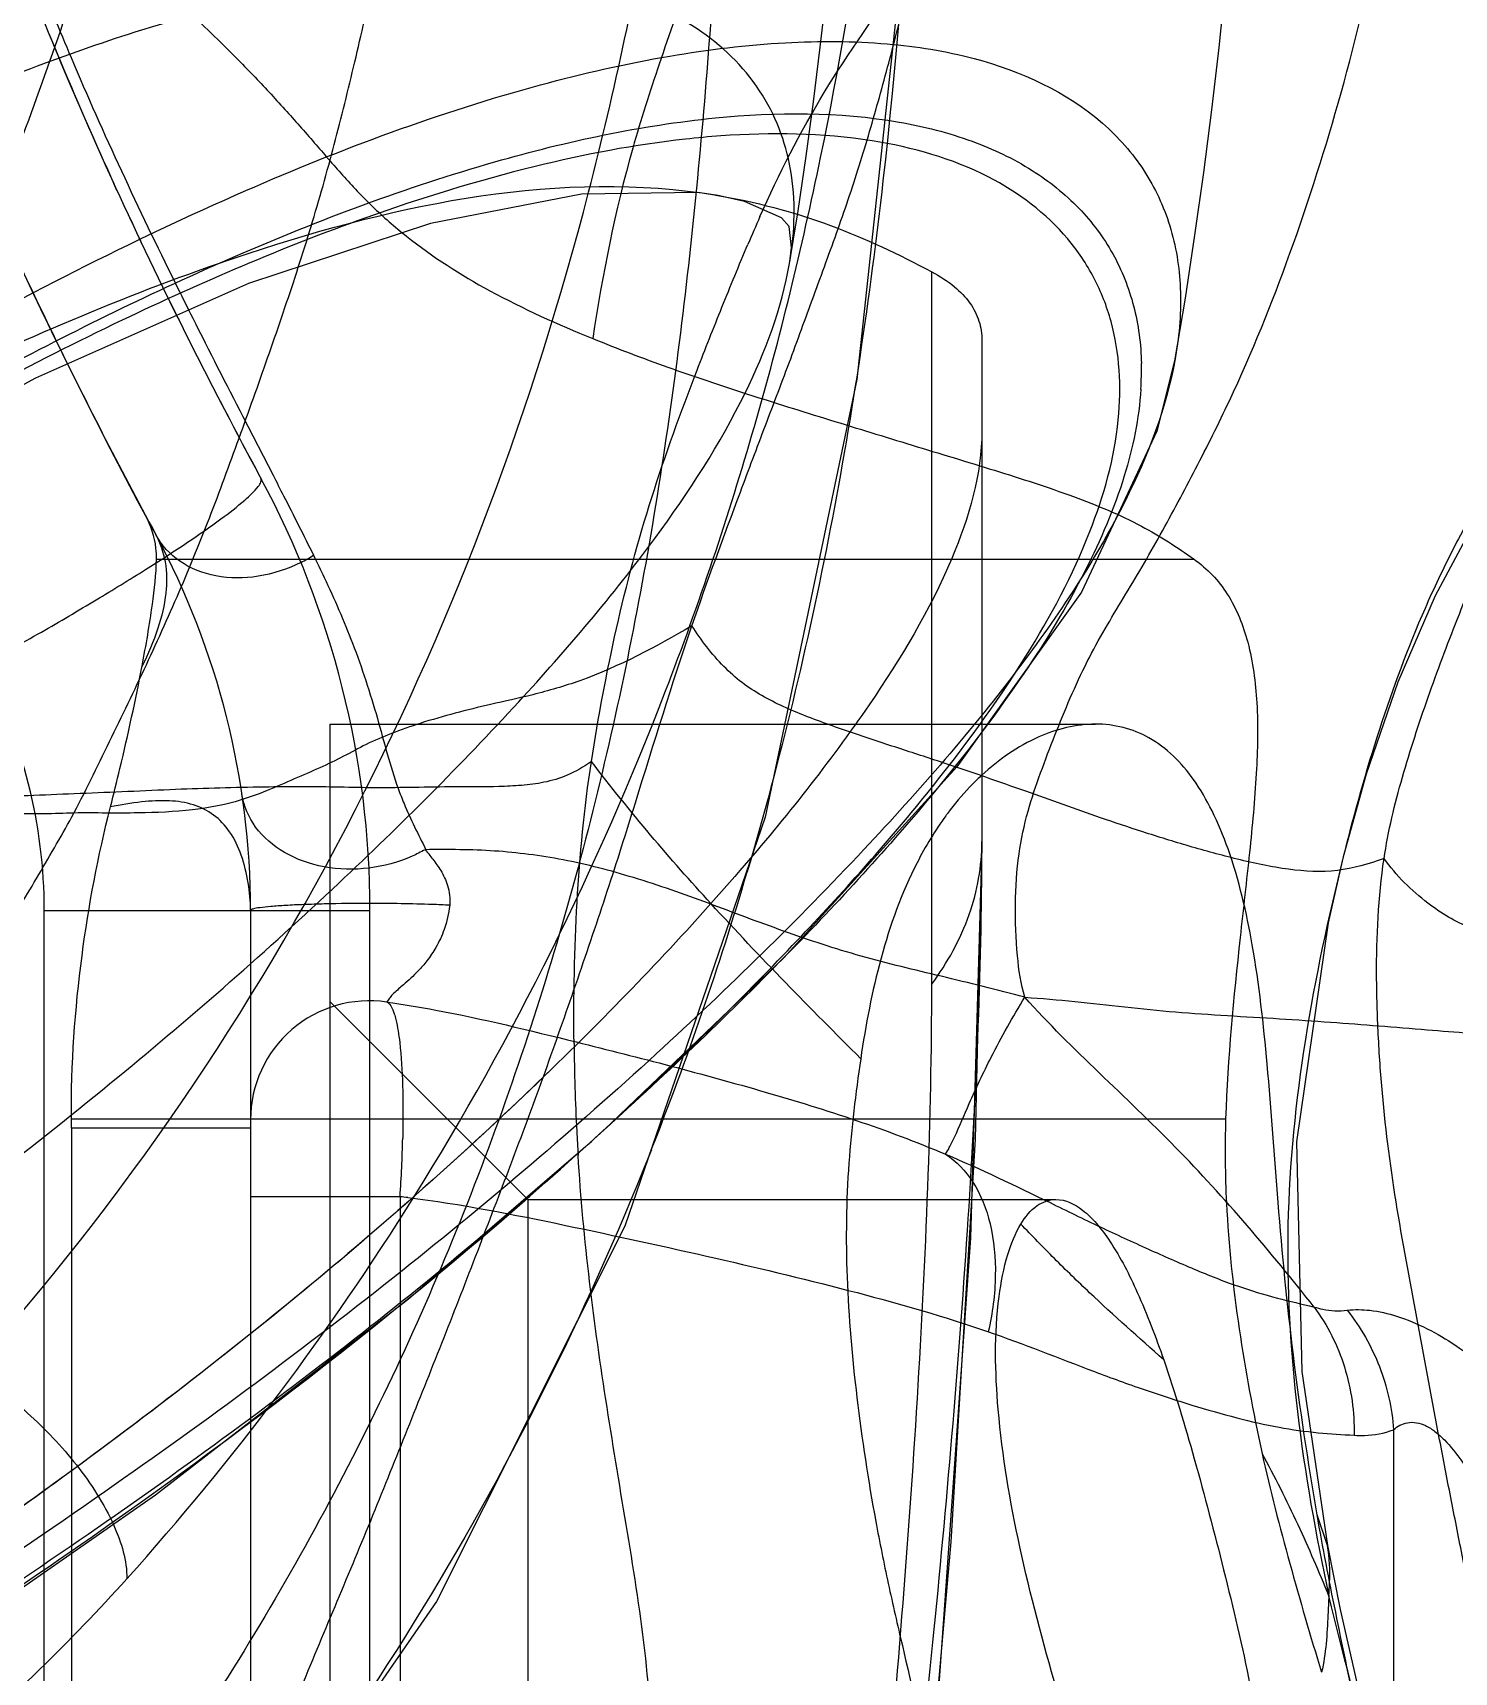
# Model space of a CAD drawing. Header units: millimetres. Extents: x 23075 to 24509, y -21593 to -20579.
# Drawn here: x 23395.696 to 23399.302, y -20962.356 to -20958.196 of the extents above; entities that cross this region are included whole.
import ezdxf

# ---------------------------------------------------------------- set-up
doc = ezdxf.new("R2010")
doc.units = ezdxf.units.MM
doc.header["$LTSCALE"] = 8
doc.layers.add('Cav-cor', color=30, linetype='Continuous')

# ---------------------------------------------------------------- blocks, each defined once
blk = doc.blocks.new('20160901.135302')
at = {"layer": 'Cav-cor', "color": 241}
for p, q in [((3.0746, -50.0226), (3.0665, -50.0048)), ((4.7808, -50.2081), (4.7817, -50.2027)), ((5.1416, -52.0363), (5.1416, -50.2294)), ((3.2575, -50.4032), (3.2501, -50.3885)), ((3.2552, -50.3987), (3.2502, -50.3885)), ((3.2575, -50.4032), (3.2552, -50.3987)), ((5.2687, -50.403), (5.2687, -51.6859)), ((5.7601, -50.4442), (5.7599, -50.4453)), ((3.3939, -50.5964), (3.4706, -50.7453)), ((3.1749, -50.9584), (5.8073, -50.9584)), ((3.6145, -51.3767), (5.5571, -51.3767)), ((3.6145, -51.3767), (3.6145, -55.8992)), ((6.1869, -51.7073), (6.1854, -51.7135)), ((2.8901, -51.8492), (3.7165, -51.8492)), ((2.8901, -58.361), (2.8901, -51.8492)), ((3.4135, -51.8492), (3.4135, -54.6429)), ((3.7165, -70.1787), (3.7165, -51.8492)), ((4.117, -52.5827), (3.6145, -52.0802)), ((4.1198, -52.3071), (4.108, -52.3185)), ((2.9591, -52.3779), (5.8871, -52.3779)), ((2.9594, -52.4021), (2.9591, -52.3779)), ((2.9594, -52.4021), (2.9595, -54.1404)), ((3.4135, -52.402), (2.9595, -52.402)), ((4.3108, -52.4059), (4.2397, -52.4699)), ((4.4302, -52.4567), (4.4261, -52.4669)), ((3.7927, -52.5757), (3.4135, -52.5757)), ((3.7927, -52.5757), (3.7927, -54.6429)), ((4.117, -52.5827), (5.4564, -52.5827)), ((4.117, -52.5827), (4.117, -54.6932)), ((6.313, -53.1669), (6.313, -58.0068)), ((6.1451, -53.4605), (6.1191, -53.3827)), ((6.1451, -53.4608), (6.1451, -53.4605))]:
    blk.add_line(p, q, dxfattribs=at)
for points in [[(5.1191, -48.2246), (5.0775, -49.3326), (4.9518, -50.5026), (4.719, -51.6126), (4.3632, -52.6505), (3.8852, -53.6029), (3.2929, -54.459), (2.5925, -55.2092), (1.776, -55.8611), (0.8306, -56.4308), (-0.2371, -56.9129), (-1.3863, -57.2857), (-2.5704, -57.5315), (-3.6063, -57.6355)], [(7.2555, -49.5092), (7.2127, -49.6311), (7.1653, -49.7451), (7.1212, -49.8415), (7.0846, -49.9189), (7.0441, -50.0024), (7.0007, -50.0886), (6.9409, -50.1996), (6.8587, -50.3378), (6.7575, -50.4938), (6.6447, -50.6624), (6.5277, -50.8475), (6.4188, -51.051), (6.3238, -51.2699), (6.2432, -51.504), (6.1869, -51.7073)], [(4.5937, -50.0345), (4.5482, -50.0283), (4.2531, -50.0325), (3.8702, -50.1064), (3.4083, -50.2591), (2.8677, -50.4994), (2.2563, -50.8309), (1.5834, -51.2521), (0.8608, -51.7565), (0.1011, -52.3339), (-0.683, -52.9725), (-1.478, -53.6598), (-2.172, -54.2921)], [(4.7816, -50.2031), (4.7857, -50.1676), (4.7801, -50.1139), (4.7602, -50.0925), (4.6664, -50.0505), (4.5958, -50.0348)], [(5.76, -50.4451), (5.7126, -50.6336), (5.5216, -51.0422), (5.2055, -51.4854), (4.7666, -51.9699), (4.3107, -52.4061)], [(5.2687, -51.6851), (5.2395, -52.6797), (5.1535, -53.8978), (5.0243, -55.2033), (4.8556, -56.5808), (4.6453, -58.0242), (4.359, -59.6897)], [(5.2687, -51.6863), (5.2514, -52.4293), (5.1897, -53.4513), (5.0932, -54.5474), (4.9656, -55.7133), (4.8043, -56.9559), (4.6045, -58.2797)], [(6.1854, -51.7135), (6.1467, -51.8809), (6.067, -52.4362), (6.0802, -53.0192), (6.1451, -53.4605)], [(4.2388, -52.4707), (3.8141, -52.8357), (3.172, -53.3325), (2.4913, -53.8067), (1.7946, -54.2585), (1.4295, -54.4909)], [(6.1451, -53.4608), (6.1774, -53.6232), (6.2402, -53.898), (6.3034, -54.1585), (6.361, -54.4053), (6.3795, -54.4912)]]:
    blk.add_lwpolyline(points, dxfattribs=at)
for centre, radius, start, end in [((-6.62, -48.3114), 12.5625, 350.17505, 79.74816), ((-6.62, -48.3114), 11.5575, 350.53111, 75.5091), ((12.6157, -45.6454), 10.4973, 202.2655, 204.53754), ((12.8965, -45.5228), 11.1062, 201.91359, 205.91855), ((4.7704, -52.1692), 2.2907, 94.1059, 96.3568), ((13.5714, -45.2103), 11.5473, 204.62798, 205.97079), ((9.0067, -52.0092), 4.71, 155.9427, 156.8772), ((15.1113, -44.4522), 13.2637, 206.0014, 208.3751), ((14.262, -44.8755), 12.3148, 205.96405, 206.59409), ((15.1215, -44.4481), 13.5772, 205.89318, 208.353), ((15.4528, -44.2729), 13.6493, 206.6875, 208.34481), ((4.926, -50.4786), 0.7475, 356.3108, 1.2615), ((1.4065, -51.8492), 2.31, 0, 28.3232), ((16.3358, -43.8051), 14.9512, 208.09836, 208.31175), ((1.4035, -51.8492), 2.01, 0, 28.3114), ((3.3688, -50.6237), 0.3837, 296.6898, 302.2016), ((1.5808, -51.8492), 1.3094, 359.9966, 28.3334), ((5.7004, -51.9744), 0.637, 132.7185, 134.1578), ((5.8165, -52.076), 0.7915, 143.2781, 143.8713), ((-3.2016, -49.4314), 8.2095, 338.37624, 343.56864), ((3.7149, -52.38), 0.3014, 81.6268, 179.9889), ((9.703, -52.1291), 5.4692, 180.6043, 182.9427), ((-2.5413, -45.335), 9.6427, 313.69325, 314.09012), ((-2.959, -44.4747), 10.7585, 311.9989, 313.10089), ((0.5827, -52.3558), 3.2176, 356.0805, 358.7315), ((9.6268, -52.1326), 5.393, 182.9471, 183.5903), ((-2.0615, -48.908), 6.9384, 318.06059, 328.07434), ((3.4589, -55.5384), 2.9814, 83.1855, 83.5715)]:
    blk.add_arc(centre, radius, start, end, dxfattribs=at)
for points, knots in [([(4.7058, -50.0892), (4.7541, -49.9812), (4.8611, -49.7685), (5.0357, -49.5284), (5.1645, -49.3289), (5.2465, -49.1716), (5.3073, -49.0064), (5.3348, -48.863), (5.3391, -48.7474), (5.3304, -48.6305), (5.2991, -48.4844), (5.2455, -48.312), (5.1717, -48.0845), (5.1185, -47.8532), (5.0713, -47.6226), (5.0218, -47.3913), (4.9595, -47.1013), (4.9123, -46.7484), (4.899, -46.3931), (4.9161, -46.0382), (4.9693, -45.6864), (5.0891, -45.2279), (5.2222, -44.8975), (5.3191, -44.6817)], [0, 0, 0, 0, 0.062491, 0.125256, 0.156605, 0.187863, 0.218795, 0.249291, 0.264507, 0.279829, 0.311121, 0.343161, 0.375173, 0.437473, 0.468389, 0.49956, 0.562426, 0.625028, 0.687419, 0.74998, 0.812514, 0.874994, 1, 1, 1, 1]), ([(2.5893, -50.5214), (2.6663, -50.3205), (2.7868, -50.0212), (2.934, -49.6169), (3.0321, -49.3095), (3.1038, -48.9948), (3.1404, -48.6739), (3.1428, -48.351), (3.1269, -48.0287), (3.1136, -47.7061), (3.105, -47.3835), (3.1055, -47.0608), (3.121, -46.7384), (3.1473, -46.4167), (3.168, -46.1482), (3.1653, -45.9331), (3.1459, -45.719), (3.1159, -45.5602), (3.0912, -45.4555)], [0, 0, 0, 0, 0.125022, 0.187557, 0.250053, 0.312441, 0.374876, 0.437343, 0.499906, 0.562438, 0.624976, 0.687499, 0.749951, 0.812542, 0.875149, 0.906316, 0.937471, 1, 1, 1, 1]), ([(3.7828, -46.1349), (3.8158, -46.3486), (3.8795, -46.658), (4.0013, -47.0489), (4.1036, -47.314), (4.2141, -47.5632), (4.3227, -47.8047), (4.4249, -48.0505), (4.5278, -48.3096), (4.6086, -48.54), (4.6483, -48.7389), (4.6576, -48.8929), (4.643, -49.0464), (4.6035, -49.2411), (4.5343, -49.4587), (4.4512, -49.6958), (4.3527, -50.0004), (4.3062, -50.2358), (4.2815, -50.3985)], [0, 0, 0, 0, 0.145375, 0.211793, 0.275173, 0.336295, 0.395092, 0.453236, 0.515291, 0.582655, 0.616987, 0.65139, 0.685971, 0.720349, 0.784849, 0.839249, 0.889384, 1, 1, 1, 1]), ([(6.1603, -46.7486), (6.1937, -46.966), (6.277, -47.2882), (6.4434, -47.6964), (6.5821, -47.9977), (6.7173, -48.3019), (6.8694, -48.719), (6.972, -49.1521), (7.0053, -49.5898), (6.9827, -49.8601), (6.9307, -50.0677), (6.8724, -50.2175), (6.7991, -50.3624), (6.7163, -50.5044), (6.6291, -50.6455), (6.5426, -50.7876), (6.462, -50.9327), (6.3681, -51.1318), (6.2725, -51.3894), (6.2136, -51.6009), (6.1869, -51.7073)], [0, 0, 0, 0, 0.125194, 0.187903, 0.250831, 0.313973, 0.377317, 0.503434, 0.565681, 0.626624, 0.656827, 0.687167, 0.717937, 0.749175, 0.780726, 0.812357, 0.843853, 0.875158, 0.937543, 1, 1, 1, 1]), ([(4.2711, -50.027), (4.3379, -49.7697), (4.4472, -49.2496), (4.5497, -48.4605), (4.6076, -47.6685), (4.6254, -47.1397), (4.6289, -46.8753)], [0, 0, 0, 0, 0.250843, 0.500811, 0.750459, 1, 1, 1, 1]), ([(3.8274, -52.5771), (4.0808, -52.1715), (4.3994, -51.526), (4.7007, -50.626), (4.9226, -49.7155), (5.0773, -48.5572), (5.113, -47.6259), (5.1192, -47.1608)], [0, 0, 0, 0, 0.254463, 0.379929, 0.50457, 0.752518, 1, 1, 1, 1]), ([(5.1192, -48.2224), (5.1112, -48.8153), (5.0711, -49.707), (4.8967, -50.885), (4.7574, -51.4665), (4.6727, -51.7536)], [0, 0, 0, 0, 0.498341, 0.74844, 1, 1, 1, 1]), ([(2.9656, -51.6022), (2.9987, -51.5382), (3.0622, -51.4089), (3.1557, -51.2141), (3.2445, -51.017), (3.3247, -50.8164), (3.3983, -50.6132), (3.4706, -50.4096), (3.54, -50.205), (3.6023, -49.998), (3.6566, -49.7889), (3.7222, -49.5084), (3.7949, -49.1556), (3.858, -48.7278), (3.8818, -48.4406), (3.89, -48.2968)], [0, 0, 0, 0, 0.062473, 0.125009, 0.187511, 0.250003, 0.31252, 0.375028, 0.437526, 0.500033, 0.562523, 0.625033, 0.750022, 0.875028, 1, 1, 1, 1]), ([(4.5331, -51.1274), (4.5722, -51.0136), (4.6347, -50.8441), (4.7196, -50.6187), (4.7841, -50.4498), (4.8458, -50.2798), (4.9083, -50.1102), (4.966, -49.9389), (5.0149, -49.7649), (5.0621, -49.5904), (5.0994, -49.4135), (5.1247, -49.2344), (5.1402, -49.0544), (5.1524, -48.874), (5.1548, -48.6932), (5.1493, -48.5126), (5.1424, -48.3922), (5.1377, -48.3321)], [0, 0, 0, 0, 0.124886, 0.187394, 0.24992, 0.312462, 0.374994, 0.437461, 0.499958, 0.562524, 0.624985, 0.687432, 0.749976, 0.812501, 0.874966, 0.937467, 1, 1, 1, 1]), ([(4.6265, -48.4989), (4.623, -48.7603), (4.6056, -49.2835), (4.5464, -50.0672), (4.4465, -50.849), (4.287, -51.6249), (4.0551, -52.3892), (3.7409, -53.1335), (3.34, -53.8493), (2.8473, -54.5253), (2.2579, -55.1458), (1.5749, -55.6935), (0.8172, -56.1677), (0.0014, -56.5695), (-0.8597, -56.8999), (-2.0579, -57.2441), (-2.9932, -57.3823), (-3.62, -57.4144)], [0, 0, 0, 0, 0.057408, 0.114885, 0.172476, 0.230318, 0.288592, 0.347524, 0.407346, 0.468316, 0.530695, 0.594644, 0.659999, 0.726527, 0.793992, 0.862204, 1, 1, 1, 1]), ([(6.2888, -51.718), (6.2992, -51.6482), (6.3331, -51.5102), (6.3992, -51.3085), (6.4738, -51.1091), (6.5562, -50.9129), (6.65, -50.7218), (6.7516, -50.5349), (6.8604, -50.352), (6.9757, -50.173), (7.0952, -49.9967), (7.21, -49.8173), (7.317, -49.6334), (7.413, -49.4433), (7.4878, -49.2438), (7.5347, -49.0356), (7.5563, -48.8239), (7.5568, -48.6817), (7.5516, -48.6112)], [0, 0, 0, 0, 0.062199, 0.124831, 0.187209, 0.249828, 0.312313, 0.374838, 0.43738, 0.499897, 0.562516, 0.625118, 0.687621, 0.750078, 0.81268, 0.875012, 0.93762, 1, 1, 1, 1]), ([(5.3776, -52.0698), (5.3672, -52.0358), (5.3563, -51.9564), (5.3516, -51.8345), (5.3594, -51.711), (5.3831, -51.5996), (5.4171, -51.5001), (5.4659, -51.373), (5.5176, -51.2495), (5.5802, -51.1355), (5.6282, -51.0563), (5.6758, -50.9773), (5.7372, -50.8685), (5.812, -50.7285), (5.9296, -50.4939), (6.058, -50.1769), (6.1864, -49.7698), (6.293, -49.3316), (6.3219, -49.0238), (6.326, -48.8655)], [0, 0, 0, 0, 0.031448, 0.070249, 0.107912, 0.140459, 0.170569, 0.200783, 0.26081, 0.288711, 0.315665, 0.342653, 0.370187, 0.426127, 0.482903, 0.602107, 0.727938, 0.860002, 1, 1, 1, 1]), ([(2.4261, -49.2237), (2.5603, -49.2377), (2.7537, -49.2751), (2.9814, -49.3743), (3.1564, -49.4815), (3.2975, -49.6052), (3.4188, -49.7284), (3.4996, -49.8153), (3.5747, -49.9006), (3.6465, -49.9848), (3.7229, -50.0659), (3.8428, -50.1707), (4.0279, -50.2886), (4.1926, -50.3623), (4.2815, -50.3985)], [0, 0, 0, 0, 0.179934, 0.259368, 0.330278, 0.45301, 0.508396, 0.561046, 0.61132, 0.659944, 0.708752, 0.759735, 0.872073, 1, 1, 1, 1]), ([(3.1468, -50.847), (2.9353, -50.4508), (2.6816, -49.9179), (2.475, -49.363), (2.4261, -49.2237)], [0, 0, 0, 0, 0.750969, 1, 1, 1, 1]), ([(4.7816, -50.203), (4.7944, -50.1262), (4.7993, -49.9734), (4.7171, -49.7581), (4.544, -49.5927), (4.2913, -49.4911), (3.9658, -49.4573), (3.5695, -49.4968), (3.1066, -49.6152), (2.5834, -49.8154), (2.0081, -50.0967), (1.1496, -50.5939), (0.024, -51.3785), (-1.3365, -52.4709), (-2.2379, -53.2725), (-2.686, -53.691)], [0, 0, 0, 0, 0.025208, 0.048342, 0.0724, 0.10045, 0.134908, 0.177357, 0.228661, 0.28908, 0.358323, 0.435635, 0.609899, 0.801612, 1, 1, 1, 1]), ([(2.8461, -49.4853), (2.8516, -49.4993), (2.9562, -49.7644), (3.0717, -50.0237), (3.1901, -50.2669)], [0, 0, 0, 0, 0.052697, 1, 1, 1, 1]), ([(2.8722, -49.4749), (2.8999, -49.5456), (3.0079, -49.8101), (3.1292, -50.069), (3.2221, -50.2571)], [0, 0, 0, 0, 0.26564, 1, 1, 1, 1]), ([(1.6216, -51.0268), (1.9243, -50.8246), (2.5027, -50.4622), (3.3458, -50.0289), (3.9989, -49.7847), (4.4629, -49.6787), (4.7577, -49.6428), (5.0178, -49.6439), (5.2967, -49.6876), (5.5335, -49.795), (5.6852, -49.967), (5.7528, -50.1122), (5.779, -50.2749), (5.77, -50.387), (5.7601, -50.4441)], [0, 0, 0, 0, 0.219936, 0.411911, 0.571895, 0.639502, 0.699025, 0.750937, 0.795973, 0.869477, 0.901527, 0.932713, 0.964986, 1, 1, 1, 1]), ([(4.5926, -49.8388), (4.7474, -49.8236), (4.9704, -49.8222), (5.239, -49.8899), (5.3947, -49.9637), (5.5173, -50.0614), (5.6059, -50.1799), (5.6598, -50.3159), (5.6722, -50.4128), (5.6733, -50.4621)], [0, 0, 0, 0, 0.330045, 0.465334, 0.584869, 0.693021, 0.794771, 0.895355, 1, 1, 1, 1]), ([(3.3749, -50.1896), (3.5891, -50.0968), (3.9866, -49.9475), (4.4034, -49.8574), (4.5926, -49.8388)], [0, 0, 0, 0, 0.5512, 1, 1, 1, 1]), ([(4.5168, -49.8926), (4.3883, -49.9068), (4.1128, -49.9593), (3.8453, -50.0423), (3.7038, -50.0929)], [0, 0, 0, 0, 0.462362, 1, 1, 1, 1]), ([(5.1288, -51.5536), (5.219, -51.442), (5.375, -51.2306), (5.5457, -50.9122), (5.6281, -50.6208), (5.6164, -50.3949), (5.5566, -50.2423), (5.4643, -50.1046), (5.2762, -49.9646), (4.9672, -49.8781), (4.7342, -49.8752), (4.6064, -49.8844)], [0, 0, 0, 0, 0.171194, 0.312564, 0.428916, 0.528427, 0.575561, 0.62293, 0.724649, 0.847068, 1, 1, 1, 1]), ([(-2.3597, -53.738), (-2.0276, -53.4627), (-1.3462, -52.942), (-0.3073, -52.2177), (0.7139, -51.5565), (1.6829, -50.9794), (2.5709, -50.5128), (3.502, -50.1165), (4.2021, -49.9694), (4.5958, -50.0348)], [0, 0, 0, 0, 0.161845, 0.321443, 0.475076, 0.618048, 0.744706, 0.850278, 1, 1, 1, 1]), ([(2.7044, -53.0166), (3.0891, -52.589), (3.7342, -51.639), (4.1308, -50.5671), (4.2711, -50.027)], [0, 0, 0, 0, 0.507587, 1, 1, 1, 1]), ([(4.5937, -50.0345), (4.6927, -50.0508), (4.8821, -50.1012), (5.0586, -50.1848), (5.1416, -50.2294)], [0, 0, 0, 0, 0.515334, 1, 1, 1, 1]), ([(3.7038, -50.0929), (3.494, -50.1679), (3.0538, -50.3567), (2.3819, -50.7168), (1.6641, -51.1656), (0.9134, -51.6905), (0.1421, -52.2778), (-0.9062, -53.1317), (-1.6753, -53.8132), (-2.1797, -54.2838)], [0, 0, 0, 0, 0.092031, 0.197463, 0.314663, 0.441526, 0.575753, 0.715046, 1, 1, 1, 1]), ([(4.2781, -51.4719), (4.2958, -51.3587), (4.3374, -51.133), (4.4263, -50.8006), (4.5247, -50.5313), (4.6092, -50.3185), (4.6525, -50.2124), (4.6751, -50.1596)], [0, 0, 0, 0, 0.249821, 0.50033, 0.749836, 0.874804, 1, 1, 1, 1]), ([(-2.1907, -54.2717), (-1.7198, -53.8326), (-0.7729, -52.991), (0.4422, -52.0129), (1.4065, -51.3167), (2.0905, -50.8671), (2.7398, -50.4895), (3.1682, -50.2791), (3.3749, -50.1896)], [0, 0, 0, 0, 0.278777, 0.548285, 0.674943, 0.793632, 0.902511, 1, 1, 1, 1]), ([(0.8565, -53.8137), (1.1304, -53.6388), (1.6599, -53.3057), (2.4056, -52.7985), (3.0613, -52.2965), (3.6188, -51.8079), (4.0751, -51.3521), (4.4271, -50.9397), (4.6675, -50.5694), (4.7611, -50.3218), (4.7807, -50.2083)], [0, 0, 0, 0, 0.179889, 0.346256, 0.499041, 0.63673, 0.756327, 0.855831, 0.936246, 1, 1, 1, 1]), ([(5.1416, -50.2294), (5.1618, -50.2402), (5.1975, -50.2627), (5.2394, -50.3052), (5.2638, -50.3528), (5.2687, -50.3866), (5.2687, -50.403)], [0, 0, 0, 0, 0.302601, 0.556092, 0.781921, 1, 1, 1, 1]), ([(3.2221, -50.2571), (3.2369, -50.287), (3.2934, -50.4004), (3.3512, -50.5133), (3.3939, -50.5964)], [0, 0, 0, 0, 0.263074, 1, 1, 1, 1]), ([(4.2815, -50.3985), (4.3446, -50.4241), (4.4747, -50.4736), (4.6756, -50.5406), (4.8825, -50.6047), (5.0913, -50.669), (5.2985, -50.7314), (5.4946, -50.7943), (5.6672, -50.8652), (5.7643, -50.928), (5.8073, -50.9584)], [0, 0, 0, 0, 0.125359, 0.256037, 0.389749, 0.523988, 0.658089, 0.787996, 0.903153, 1, 1, 1, 1]), ([(5.76, -50.4451), (5.7378, -50.5725), (5.6618, -50.7689), (5.5146, -51.0228), (5.3019, -51.3251), (4.9477, -51.7313), (4.4222, -52.2441), (3.7803, -52.7908), (3.0257, -53.3484), (2.1677, -53.9103), (1.5622, -54.2851), (1.2503, -54.4853)], [0, 0, 0, 0, 0.062978, 0.100679, 0.143053, 0.242789, 0.36269, 0.500501, 0.65315, 0.81945, 1, 1, 1, 1]), ([(5.672, -50.5267), (5.6672, -50.6012), (5.634, -50.7609), (5.5302, -51.0033), (5.3706, -51.2649), (5.2376, -51.4393), (5.1631, -51.5304)], [0, 0, 0, 0, 0.196267, 0.424219, 0.69056, 1, 1, 1, 1]), ([(5.2687, -50.6317), (5.2687, -50.7428), (5.194, -50.9933), (4.9711, -51.3625), (4.636, -51.7836), (4.1874, -52.254), (3.6242, -52.7641), (2.9477, -53.2906), (2.173, -53.8238), (1.6243, -54.1776), (1.3441, -54.3678)], [0, 0, 0, 0, 0.060281, 0.137404, 0.23384, 0.351468, 0.489875, 0.645758, 0.816259, 1, 1, 1, 1]), ([(2.7333, -51.2277), (2.7833, -51.1999), (2.8801, -51.1452), (3.0182, -51.0642), (3.1419, -50.9884), (3.2475, -50.9202), (3.3319, -50.8618), (3.3922, -50.8153), (3.4266, -50.7832), (3.4401, -50.764), (3.4412, -50.7558), (3.4399, -50.7533)], [0, 0, 0, 0, 0.200092, 0.388562, 0.559332, 0.707289, 0.82787, 0.91755, 0.974168, 0.990274, 1, 1, 1, 1]), ([(3.4706, -50.7453), (3.4795, -50.7627), (3.5141, -50.8302), (3.5483, -50.8979), (3.5733, -50.9483)], [0, 0, 0, 0, 0.257641, 1, 1, 1, 1]), ([(3.1749, -50.9584), (3.1751, -50.9491), (3.1734, -50.9105), (3.1606, -50.8727), (3.1468, -50.847)], [0, 0, 0, 0, 0.242827, 1, 1, 1, 1]), ([(3.1731, -50.896), (3.1847, -50.9175), (3.2012, -50.9667), (3.2015, -51.0488), (3.1797, -51.1389), (3.1537, -51.1994), (3.138, -51.2311)], [0, 0, 0, 0, 0.209833, 0.436365, 0.696543, 1, 1, 1, 1]), ([(3.5412, -50.9665), (3.5073, -50.9835), (3.436, -51.0071), (3.3275, -51.0075), (3.2324, -50.9713), (3.1875, -50.9228), (3.1731, -50.896)], [0, 0, 0, 0, 0.27707, 0.538622, 0.77776, 1, 1, 1, 1]), ([(3.5733, -50.9483), (3.5824, -50.967), (3.6178, -51.0403), (3.6505, -51.115), (3.6722, -51.1717)], [0, 0, 0, 0, 0.255097, 1, 1, 1, 1]), ([(3.1385, -51.2288), (3.1484, -51.177), (3.1638, -51.0873), (3.1741, -50.9967), (3.1749, -50.9584)], [0, 0, 0, 0, 0.579627, 1, 1, 1, 1]), ([(5.8073, -50.9584), (5.8404, -50.9819), (5.9002, -51.0458), (5.9508, -51.1751), (5.9707, -51.3305), (5.9665, -51.5092), (5.9478, -51.7075), (5.9139, -51.9987), (5.8922, -52.2241), (5.8871, -52.3779)], [0, 0, 0, 0, 0.08296, 0.173436, 0.278992, 0.401212, 0.537962, 0.685736, 1, 1, 1, 1]), ([(4.5331, -51.1274), (4.4419, -51.1804), (4.3113, -51.2511), (4.1344, -51.3023), (3.9978, -51.3314), (3.8776, -51.3626), (3.773, -51.3986), (3.7078, -51.4266), (3.6491, -51.4593), (3.5882, -51.4884), (3.5231, -51.5164), (3.4525, -51.5474), (3.3675, -51.5786), (3.2572, -51.5976), (3.1202, -51.6037), (3.02, -51.6018), (2.9656, -51.6022)], [0, 0, 0, 0, 0.190963, 0.266274, 0.332623, 0.44387, 0.490695, 0.532881, 0.571961, 0.612325, 0.655005, 0.700178, 0.752012, 0.818509, 0.901623, 1, 1, 1, 1]), ([(3.1943, -54.6457), (3.227, -54.5738), (3.2891, -54.4296), (3.3829, -54.2137), (3.4735, -53.9969), (3.5587, -53.7775), (3.6512, -53.561), (3.7408, -53.3433), (3.828, -53.1246), (3.9155, -52.906), (4.0003, -52.6864), (4.0845, -52.4666), (4.1663, -52.2458), (4.2436, -52.0235), (4.3193, -51.8007), (4.4138, -51.5013), (4.482, -51.2759), (4.5331, -51.1274)], [0, 0, 0, 0, 0.062873, 0.125043, 0.187496, 0.250002, 0.312504, 0.375006, 0.437511, 0.500012, 0.562507, 0.625003, 0.687495, 0.749987, 0.812471, 0.874936, 1, 1, 1, 1]), ([(6.2888, -51.718), (6.2503, -51.731), (6.1708, -51.7555), (6.043, -51.7478), (5.9184, -51.7209), (5.7954, -51.6873), (5.6798, -51.6514), (5.5416, -51.6052), (5.3761, -51.5451), (5.2074, -51.4866), (5.0611, -51.4391), (4.942, -51.4), (4.8231, -51.3583), (4.7274, -51.3167), (4.6589, -51.2722), (4.5959, -51.2159), (4.5569, -51.1641), (4.5331, -51.1274)], [0, 0, 0, 0, 0.064039, 0.128875, 0.198364, 0.264698, 0.329257, 0.388679, 0.493779, 0.606083, 0.669367, 0.735678, 0.803194, 0.867586, 0.899, 0.931298, 1, 1, 1, 1]), ([(3.6722, -51.1717), (3.6961, -51.2341), (3.7362, -51.3567), (3.7669, -51.4821), (3.788, -51.5402)], [0, 0, 0, 0, 0.519348, 1, 1, 1, 1]), ([(3.0581, -51.5868), (3.0664, -51.5543), (3.0958, -51.4355), (3.1218, -51.316), (3.1385, -51.2288)], [0, 0, 0, 0, 0.274206, 1, 1, 1, 1]), ([(5.5571, -51.3767), (5.5078, -51.3767), (5.4003, -51.4041), (5.3109, -51.467), (5.2683, -51.5064)], [0, 0, 0, 0, 0.459086, 1, 1, 1, 1]), ([(6.1191, -53.3827), (6.096, -53.2478), (6.0563, -52.9845), (6.0193, -52.6026), (5.9961, -52.2549), (5.963, -51.9539), (5.9133, -51.738), (5.8563, -51.5994), (5.7977, -51.4976), (5.7202, -51.4194), (5.6277, -51.3823), (5.5806, -51.3767), (5.5571, -51.3767)], [0, 0, 0, 0, 0.186661, 0.36304, 0.52314, 0.661818, 0.775909, 0.823667, 0.865661, 0.936035, 0.96804, 1, 1, 1, 1]), ([(4.2781, -51.4719), (4.2588, -51.4854), (4.2203, -51.5074), (4.1593, -51.5259), (4.1008, -51.5327), (4.0253, -51.5364), (3.9344, -51.5355), (3.8305, -51.5373), (3.7331, -51.5389), (3.6392, -51.5364), (3.5446, -51.5354), (3.406, -51.5366), (3.2579, -51.5408), (3.1023, -51.5482), (2.9434, -51.5545), (2.7455, -51.5628), (2.5879, -51.5667), (2.5086, -51.5712)], [0, 0, 0, 0, 0.039597, 0.074033, 0.106445, 0.138519, 0.20124, 0.259364, 0.313349, 0.365259, 0.417333, 0.472577, 0.598602, 0.66659, 0.734787, 0.86629, 1, 1, 1, 1]), ([(4.234, -52.1868), (4.2328, -52.0673), (4.2373, -51.8283), (4.2599, -51.59), (4.2781, -51.4719)], [0, 0, 0, 0, 0.499882, 1, 1, 1, 1]), ([(4.5817, -51.8323), (4.5295, -51.7754), (4.4251, -51.6578), (4.3271, -51.5348), (4.2781, -51.4719)], [0, 0, 0, 0, 0.49184, 1, 1, 1, 1]), ([(2.9656, -51.6022), (2.9152, -51.6042), (2.8098, -51.6063), (2.6454, -51.598), (2.4699, -51.5814), (2.2862, -51.5651), (2.1341, -51.5449), (2.0216, -51.5298), (1.9562, -51.5232), (1.9082, -51.5231), (1.8742, -51.5278), (1.8541, -51.537), (1.8493, -51.5456)], [0, 0, 0, 0, 0.134488, 0.280759, 0.4385, 0.604298, 0.772224, 0.84724, 0.906777, 0.947706, 0.973932, 1, 1, 1, 1]), ([(5.1631, -51.5304), (5.0439, -51.676), (4.7683, -51.9771), (4.4734, -52.2589), (4.3105, -52.4059)], [0, 0, 0, 0, 0.461708, 1, 1, 1, 1]), ([(5.2567, -51.5174), (5.2501, -51.5237), (5.2236, -51.5506), (5.1993, -51.5797), (5.1821, -51.6027)], [0, 0, 0, 0, 0.241134, 1, 1, 1, 1]), ([(3.4135, -51.8492), (3.4135, -51.826), (3.4091, -51.7785), (3.3926, -51.7106), (3.3648, -51.65), (3.3223, -51.6047), (3.268, -51.5782), (3.2048, -51.569), (3.1338, -51.573), (3.0843, -51.5815), (3.0581, -51.5868)], [0, 0, 0, 0, 0.129952, 0.264965, 0.388789, 0.498002, 0.604541, 0.719708, 0.850681, 1, 1, 1, 1]), ([(3.714, -51.7419), (3.6763, -51.7465), (3.6013, -51.7448), (3.4992, -51.7094), (3.422, -51.6445), (3.3962, -51.5844), (3.3918, -51.5548)], [0, 0, 0, 0, 0.279117, 0.541587, 0.779941, 1, 1, 1, 1]), ([(3.788, -51.5402), (3.7926, -51.553), (3.8135, -51.6059), (3.839, -51.6567), (3.8585, -51.6953)], [0, 0, 0, 0, 0.239491, 1, 1, 1, 1]), ([(4.3921, -52.33), (4.5319, -52.1992), (4.7862, -51.9484), (5.0248, -51.6823), (5.1288, -51.5536)], [0, 0, 0, 0, 0.53638, 1, 1, 1, 1]), ([(1.1213, -53.7938), (1.1675, -53.7554), (1.2584, -53.6767), (1.3937, -53.5575), (1.5276, -53.4367), (1.7016, -53.2707), (1.911, -53.0551), (2.148, -52.7836), (2.3405, -52.5532), (2.483, -52.3602), (2.5849, -52.212), (2.6867, -52.0638), (2.7839, -51.9126), (2.8769, -51.7587), (2.9367, -51.6547), (2.9656, -51.6022)], [0, 0, 0, 0, 0.062568, 0.12518, 0.18776, 0.250332, 0.375491, 0.500591, 0.625536, 0.687969, 0.750369, 0.812777, 0.875127, 0.937497, 1, 1, 1, 1]), ([(2.9591, -52.3779), (2.9579, -52.2397), (2.9774, -51.9732), (3.0264, -51.7109), (3.0581, -51.5868)], [0, 0, 0, 0, 0.518907, 1, 1, 1, 1]), ([(5.1773, -51.6093), (5.1498, -51.6469), (5.0361, -51.8354), (4.9866, -52.0551), (4.9613, -52.2257)], [0, 0, 0, 0, 0.212536, 1, 1, 1, 1]), ([(3.8561, -51.6953), (3.8454, -51.7014), (3.8007, -51.724), (3.7515, -51.7373), (3.714, -51.7419)], [0, 0, 0, 0, 0.245487, 1, 1, 1, 1]), ([(4.5751, -51.8312), (4.5124, -51.808), (4.3912, -51.7652), (4.21, -51.7179), (4.0321, -51.695), (3.9148, -51.6946), (3.8561, -51.6953)], [0, 0, 0, 0, 0.272298, 0.523038, 0.760875, 1, 1, 1, 1]), ([(3.8561, -51.6953), (3.863, -51.7031), (3.8769, -51.7202), (3.8979, -51.7493), (3.9164, -51.788), (3.9197, -51.8194), (3.9187, -51.8363)], [0, 0, 0, 0, 0.198002, 0.417949, 0.678743, 1, 1, 1, 1]), ([(3.9861, -60.3521), (4.175, -59.6096), (4.5063, -58.1262), (4.8264, -56.2643), (5.027, -54.7932), (5.1479, -53.7189), (5.2374, -52.6854), (5.2684, -52.0105), (5.2687, -51.6847)], [0, 0, 0, 0, 0.261868, 0.519197, 0.645455, 0.769273, 0.888643, 1, 1, 1, 1]), ([(5.1416, -52.0363), (5.1813, -51.9824), (5.2453, -51.8674), (5.2687, -51.7371), (5.2687, -51.6746)], [0, 0, 0, 0, 0.516986, 1, 1, 1, 1]), ([(5.8051, -56.2764), (5.9259, -56.1193), (6.143, -55.7861), (6.3586, -55.3378), (6.478, -54.9592), (6.5381, -54.6677), (6.5681, -54.3715), (6.5682, -54.0739), (6.5402, -53.7775), (6.4969, -53.5334), (6.4579, -53.3388), (6.4204, -53.1441), (6.3762, -52.9), (6.3195, -52.608), (6.2869, -52.3621), (6.2734, -52.1643), (6.2672, -51.9659), (6.2742, -51.8162), (6.2888, -51.718)], [0, 0, 0, 0, 0.124934, 0.249879, 0.312348, 0.374799, 0.437272, 0.49974, 0.562141, 0.624694, 0.656006, 0.687269, 0.74976, 0.81241, 0.8748, 0.906017, 0.937393, 1, 1, 1, 1]), ([(6.1854, -51.7135), (6.1092, -52.0191), (5.9947, -52.6471), (6.082, -53.2803), (6.149, -53.5886)], [0, 0, 0, 0, 0.499585, 1, 1, 1, 1]), ([(7.9025, -52.2864), (7.9021, -52.2881), (7.8921, -52.2855), (7.8816, -52.2805), (7.8567, -52.2718), (7.8256, -52.2622), (7.7858, -52.2509), (7.7402, -52.2386), (7.6892, -52.2253), (7.6128, -52.2061), (7.5114, -52.1819), (7.3886, -52.1522), (7.2683, -52.1202), (7.1513, -52.087), (7.0361, -52.0523), (6.9249, -52.0174), (6.818, -51.9833), (6.7131, -51.9535), (6.6091, -51.9272), (6.4997, -51.8962), (6.3877, -51.8288), (6.3198, -51.7608), (6.2888, -51.718)], [0, 0, 0, 0, 0.002991, 0.011621, 0.025913, 0.045426, 0.069368, 0.096901, 0.127407, 0.160569, 0.233221, 0.307919, 0.37921, 0.448614, 0.518482, 0.587479, 0.650342, 0.712668, 0.776269, 0.836333, 0.908502, 1, 1, 1, 1]), ([(3.7164, -51.8317), (3.6778, -51.8317), (3.6218, -51.8323), (3.5504, -51.8344), (3.5051, -51.8365), (3.4677, -51.839), (3.4403, -51.8417), (3.4232, -51.8446), (3.4158, -51.8468), (3.4135, -51.8485), (3.4135, -51.8492)], [0, 0, 0, 0, 0.380163, 0.55209, 0.702933, 0.827007, 0.919509, 0.977175, 0.992575, 1, 1, 1, 1]), ([(3.9187, -51.8363), (3.904, -51.8355), (3.8366, -51.8326), (3.7691, -51.8317), (3.7164, -51.8317)], [0, 0, 0, 0, 0.218502, 1, 1, 1, 1]), ([(3.9187, -51.8363), (3.916, -51.8572), (3.9081, -51.8945), (3.8859, -51.9411), (3.8631, -51.9761), (3.8349, -52.0076), (3.8064, -52.0345), (3.7848, -52.052), (3.7771, -52.0592)], [0, 0, 0, 0, 0.233094, 0.41677, 0.567291, 0.693175, 0.882862, 1, 1, 1, 1]), ([(5.3776, -52.0698), (5.3072, -52.0506), (5.1685, -52.0172), (4.9625, -51.9683), (4.7662, -51.9037), (4.6386, -51.8547), (4.5751, -51.8312)], [0, 0, 0, 0, 0.261097, 0.510622, 0.757767, 1, 1, 1, 1]), ([(4.9613, -52.2257), (4.8977, -52.1613), (4.7685, -52.0327), (4.6437, -51.8999), (4.5817, -51.8323)], [0, 0, 0, 0, 0.496726, 1, 1, 1, 1]), ([(3.7771, -52.0592), (3.7743, -52.0619), (3.7689, -52.0673), (3.764, -52.0757), (3.7601, -52.0801), (3.7589, -52.0818)], [0, 0, 0, 0, 0.397154, 0.780333, 1, 1, 1, 1]), ([(3.9001, -61.1435), (4.0784, -60.3661), (4.3938, -58.8146), (4.7038, -56.8701), (4.9011, -55.3321), (5.0216, -54.2033), (5.0971, -53.2783), (5.1338, -52.5589), (5.1417, -52.2083), (5.1416, -52.0363)], [0, 0, 0, 0, 0.25994, 0.515789, 0.641551, 0.765248, 0.885732, 0.943963, 1, 1, 1, 1]), ([(5.176, -52.4679), (5.1797, -52.4626), (5.1877, -52.4483), (5.2084, -52.4057), (5.2411, -52.3279), (5.297, -52.2077), (5.3473, -52.1194), (5.3776, -52.0698)], [0, 0, 0, 0, 0.04339, 0.109757, 0.31838, 0.609765, 1, 1, 1, 1]), ([(5.3776, -52.0698), (5.4623, -52.0748), (5.5894, -52.0904), (5.7605, -52.1076), (5.8915, -52.1163), (6.0229, -52.1239), (6.1918, -52.1351), (6.3891, -52.1516), (6.6037, -52.1682), (6.7862, -52.1803), (6.9396, -52.1915), (7.0753, -52.2088), (7.2037, -52.2333), (7.3281, -52.2634), (7.4462, -52.2895), (7.553, -52.3035), (7.6493, -52.3051), (7.7365, -52.2954), (7.8157, -52.2756), (7.8597, -52.2467), (7.876, -52.2301)], [0, 0, 0, 0, 0.100662, 0.151692, 0.203944, 0.256349, 0.307729, 0.404777, 0.49111, 0.562973, 0.621682, 0.67346, 0.725181, 0.776522, 0.825324, 0.86853, 0.904052, 0.939229, 0.972412, 1, 1, 1, 1]), ([(6.1115, -52.8557), (6.0563, -52.7856), (5.9428, -52.6472), (5.7619, -52.4476), (5.5663, -52.2623), (5.4375, -52.1365), (5.3776, -52.0698)], [0, 0, 0, 0, 0.248787, 0.49859, 0.750258, 1, 1, 1, 1]), ([(3.7589, -52.0818), (3.8004, -52.0876), (3.9622, -52.1146), (4.1215, -52.1537), (4.2398, -52.1831)], [0, 0, 0, 0, 0.256027, 1, 1, 1, 1]), ([(3.7589, -52.0818), (3.7633, -52.0833), (3.7718, -52.0934), (3.7758, -52.1046), (3.7781, -52.1117)], [0, 0, 0, 0, 0.379958, 1, 1, 1, 1]), ([(3.7781, -52.1117), (3.7796, -52.1164), (3.7861, -52.1402), (3.7895, -52.1647), (3.7918, -52.1842)], [0, 0, 0, 0, 0.201189, 1, 1, 1, 1]), ([(3.7918, -52.1842), (3.7959, -52.2202), (3.8005, -52.3012), (3.8005, -52.3822), (3.7995, -52.427)], [0, 0, 0, 0, 0.446481, 1, 1, 1, 1]), ([(4.2398, -52.1831), (4.4002, -52.223), (4.7162, -52.3041), (5.0278, -52.4047), (5.176, -52.4679)], [0, 0, 0, 0, 0.506469, 1, 1, 1, 1]), ([(4.9613, -52.2257), (4.9483, -52.3135), (4.9258, -52.4975), (4.9217, -52.7855), (4.9489, -53.0892), (4.9883, -53.3483), (5.0305, -53.5576), (5.0788, -53.7666), (5.1402, -54.0248), (5.1786, -54.3347), (5.1658, -54.5875), (5.1311, -54.7777), (5.0857, -54.9512), (5.0229, -55.1484), (4.9687, -55.3657), (4.9533, -55.5551), (4.9866, -55.7104), (5.064, -55.8224), (5.1716, -55.8875), (5.2525, -55.8992), (5.2931, -55.8992)], [0, 0, 0, 0, 0.068179, 0.14221, 0.220726, 0.30213, 0.343359, 0.38469, 0.466921, 0.547113, 0.62365, 0.66021, 0.695455, 0.761332, 0.819131, 0.867193, 0.906054, 0.938729, 0.968814, 1, 1, 1, 1]), ([(4.108, -52.3185), (3.9281, -52.4898), (3.5342, -52.8378), (2.8779, -53.3399), (2.1349, -53.8483), (1.6111, -54.1865), (1.3441, -54.3678)], [0, 0, 0, 0, 0.216295, 0.457186, 0.719012, 1, 1, 1, 1]), ([(5.8871, -52.3779), (5.8847, -52.4492), (5.8882, -52.7348), (5.9344, -53.0181), (5.9796, -53.2272)], [0, 0, 0, 0, 0.250186, 1, 1, 1, 1]), ([(4.3016, -52.414), (4.1001, -52.5955), (3.6627, -52.9608), (2.9392, -53.4857), (2.1202, -54.0128), (1.5422, -54.3623), (1.2448, -54.5498)], [0, 0, 0, 0, 0.217875, 0.457386, 0.717525, 1, 1, 1, 1]), ([(4.4261, -52.4669), (4.2619, -52.8783), (3.8575, -53.6867), (3.1697, -54.5968), (2.5024, -55.2452), (1.7471, -55.8435), (1.1167, -56.2158), (0.6786, -56.4332)], [0, 0, 0, 0, 0.238051, 0.48296, 0.608885, 0.737237, 1, 1, 1, 1]), ([(1.2636, -54.5541), (1.5531, -54.3722), (2.1152, -54.0321), (3.1335, -53.3744), (3.8262, -52.8422), (4.2389, -52.4707)], [0, 0, 0, 0, 0.282018, 0.541918, 1, 1, 1, 1]), ([(2.3573, -56.8366), (2.5227, -56.7003), (2.7655, -56.4889), (3.0732, -56.1901), (3.3, -55.9618), (3.5227, -55.7296), (3.7397, -55.492), (3.9393, -55.2393), (4.1181, -54.9717), (4.2511, -54.7381), (4.3348, -54.5403), (4.3982, -54.3353), (4.4394, -54.0684), (4.4215, -53.7456), (4.3701, -53.4278), (4.3164, -53.1101), (4.271, -52.7913), (4.2511, -52.5774), (4.2444, -52.4703)], [0, 0, 0, 0, 0.124869, 0.187443, 0.24991, 0.312402, 0.374927, 0.43735, 0.499848, 0.562396, 0.593591, 0.624827, 0.687296, 0.749713, 0.812384, 0.874891, 0.937436, 1, 1, 1, 1]), ([(5.1761, -52.4677), (5.266, -52.5056), (5.3963, -52.5686), (5.5666, -52.6518), (5.6887, -52.7079), (5.8044, -52.7589), (5.9128, -52.8025), (6.0149, -52.833), (6.0804, -52.8481), (6.1115, -52.8557)], [0, 0, 0, 0, 0.2883, 0.427442, 0.560409, 0.685424, 0.801226, 0.905428, 1, 1, 1, 1]), ([(5.1761, -52.4677), (5.2041, -52.4855), (5.2546, -52.5395), (5.2964, -52.6486), (5.3077, -52.7795), (5.2956, -52.8714), (5.2849, -52.9184)], [0, 0, 0, 0, 0.203068, 0.436342, 0.704593, 1, 1, 1, 1]), ([(3.8127, -52.578), (3.9471, -52.5941), (4.2078, -52.6461), (4.5871, -52.7291), (4.9451, -52.8146), (5.1744, -52.8799), (5.2831, -52.9178)], [0, 0, 0, 0, 0.268917, 0.527057, 0.771428, 1, 1, 1, 1]), ([(5.3675, -52.645), (5.3783, -52.6272), (5.402, -52.5964), (5.4397, -52.5827), (5.4564, -52.5827)], [0, 0, 0, 0, 0.5561, 1, 1, 1, 1]), ([(5.4564, -52.5827), (5.4808, -52.5827), (5.5203, -52.6026), (5.562, -52.645), (5.6121, -52.7131), (5.6706, -52.8289), (5.7098, -52.9316), (5.73, -52.9895)], [0, 0, 0, 0, 0.143669, 0.238581, 0.352403, 0.639045, 1, 1, 1, 1]), ([(5.7785, -54.6932), (5.7631, -54.6932), (5.7275, -54.678), (5.6908, -54.6238), (5.6599, -54.5441), (5.6307, -54.4377), (5.5975, -54.308), (5.5568, -54.1595), (5.5084, -53.997), (5.4393, -53.7649), (5.3612, -53.4722), (5.3043, -53.1389), (5.2992, -52.8872), (5.3292, -52.7297), (5.3529, -52.669), (5.3675, -52.645)], [0, 0, 0, 0, 0.021406, 0.049664, 0.089033, 0.14051, 0.203296, 0.275626, 0.355189, 0.439542, 0.613254, 0.777041, 0.910274, 0.960861, 1, 1, 1, 1]), ([(5.73, -52.9895), (5.6665, -52.9336), (5.5726, -52.8496), (5.4527, -52.7336), (5.3956, -52.6744), (5.3675, -52.645)], [0, 0, 0, 0, 0.5071, 0.75559, 1, 1, 1, 1]), ([(6.1114, -52.8556), (6.1187, -52.8577), (6.146, -52.8647), (6.175, -52.8669), (6.1955, -52.8639)], [0, 0, 0, 0, 0.267734, 1, 1, 1, 1]), ([(6.1114, -52.8556), (6.1453, -52.9012), (6.1978, -53.0064), (6.214, -53.1225), (6.2131, -53.1809)], [0, 0, 0, 0, 0.493175, 1, 1, 1, 1]), ([(6.1955, -52.8639), (6.2145, -52.8613), (6.2573, -52.8623), (6.3532, -52.8846), (6.4816, -52.9528), (6.6269, -53.0738), (6.7657, -53.2223), (6.8926, -53.3893), (7.0054, -53.5694), (7.1056, -53.7584), (7.1658, -53.8881), (7.1941, -53.9539)], [0, 0, 0, 0, 0.037165, 0.082123, 0.190438, 0.315489, 0.448432, 0.584595, 0.722274, 0.860817, 1, 1, 1, 1]), ([(6.1955, -52.8639), (6.2296, -52.907), (6.2848, -53.0037), (6.3093, -53.1124), (6.313, -53.1669)], [0, 0, 0, 0, 0.500771, 1, 1, 1, 1]), ([(5.2831, -52.9178), (5.3743, -52.9491), (5.5055, -53.0019), (5.678, -53.0652), (5.7986, -53.1039), (5.9124, -53.1369), (6.0192, -53.1616), (6.1189, -53.1754), (6.1827, -53.1791), (6.2131, -53.1809)], [0, 0, 0, 0, 0.298017, 0.43678, 0.567411, 0.689554, 0.802508, 0.905882, 1, 1, 1, 1]), ([(5.73, -52.9895), (5.7587, -53.0722), (5.8115, -53.2494), (5.8836, -53.5249), (5.9519, -53.8095), (5.9877, -54.0464), (5.9928, -54.2249), (5.9841, -54.3429), (5.9626, -54.4461), (5.9327, -54.5323), (5.8965, -54.6011), (5.8524, -54.6602), (5.807, -54.6932), (5.7785, -54.6932)], [0, 0, 0, 0, 0.145079, 0.306081, 0.471791, 0.629777, 0.7018, 0.767251, 0.825336, 0.875761, 0.918263, 0.952796, 1, 1, 1, 1]), ([(2.7044, -53.0166), (2.7553, -53.0483), (2.8514, -53.1215), (2.9345, -53.209), (2.9717, -53.2562)], [0, 0, 0, 0, 0.499628, 1, 1, 1, 1]), ([(6.313, -53.1669), (6.3228, -53.1582), (6.3495, -53.1433), (6.3896, -53.1519), (6.4194, -53.1714), (6.4517, -53.2008), (6.4877, -53.2474), (6.5258, -53.3099), (6.5719, -53.4001), (6.6205, -53.5193), (6.668, -53.6669), (6.708, -53.8174), (6.7431, -53.9693), (6.7646, -54.0709), (6.7748, -54.1219)], [0, 0, 0, 0, 0.034396, 0.074859, 0.099987, 0.127905, 0.188985, 0.253682, 0.320044, 0.45488, 0.590834, 0.727138, 0.863553, 1, 1, 1, 1]), ([(6.2131, -53.1809), (6.2219, -53.1814), (6.2556, -53.1822), (6.2897, -53.1759), (6.313, -53.1669)], [0, 0, 0, 0, 0.259575, 1, 1, 1, 1]), ([(5.9796, -53.2272), (6, -53.3208), (6.0487, -53.5064), (6.102, -53.6906), (6.1305, -53.7821)], [0, 0, 0, 0, 0.500001, 1, 1, 1, 1]), ([(6.149, -53.5886), (6.1245, -53.5277), (6.0713, -53.4057), (6.0123, -53.2862), (5.9796, -53.2272)], [0, 0, 0, 0, 0.493071, 1, 1, 1, 1]), ([(2.9717, -53.2562), (3.009, -53.3036), (3.0674, -53.3933), (3.1001, -53.4989), (3.0996, -53.5452)], [0, 0, 0, 0, 0.565733, 1, 1, 1, 1]), ([(5.2931, -55.8992), (5.3673, -55.8992), (5.4846, -55.8695), (5.6329, -55.7992), (5.7505, -55.7228), (5.8627, -55.6233), (5.9675, -55.5017), (6.0677, -55.3612), (6.1956, -55.1405), (6.2853, -54.8798), (6.3152, -54.5925), (6.3007, -54.3589), (6.264, -54.1195), (6.2173, -53.8758), (6.1656, -53.6302), (6.1333, -53.4654), (6.1191, -53.3827)], [0, 0, 0, 0, 0.073761, 0.116811, 0.163256, 0.212588, 0.26537, 0.322502, 0.383937, 0.518668, 0.592393, 0.669919, 0.750568, 0.833076, 0.91659, 1, 1, 1, 1]), ([(6.149, -53.5886), (6.1498, -53.5776), (6.1522, -53.535), (6.1508, -53.4919), (6.1451, -53.4608)], [0, 0, 0, 0, 0.259555, 1, 1, 1, 1]), ([(2.8015, -53.8486), (2.8273, -53.8244), (2.9299, -53.7265), (3.0285, -53.6244), (3.0996, -53.5452)], [0, 0, 0, 0, 0.249242, 1, 1, 1, 1]), ([(6.149, -53.5886), (6.148, -53.6045), (6.1451, -53.6692), (6.1416, -53.7345), (6.1305, -53.7821)], [0, 0, 0, 0, 0.245381, 1, 1, 1, 1]), ([(6.3722, -54.4571), (6.3413, -54.3109), (6.2615, -54.0226), (6.184, -53.7339), (6.149, -53.5886)], [0, 0, 0, 0, 0.499967, 1, 1, 1, 1])]:
    blk.add_open_spline(points, degree=3, knots=knots, dxfattribs=at)

msp = doc.modelspace()

# ---------------------------------------------------------------- block references
at = {"layer": 'Cav-cor'}
msp.add_blockref('20160901.135302', (23392.8347, -20908.5737), dxfattribs=at)

doc.saveas('drawing.dxf')
